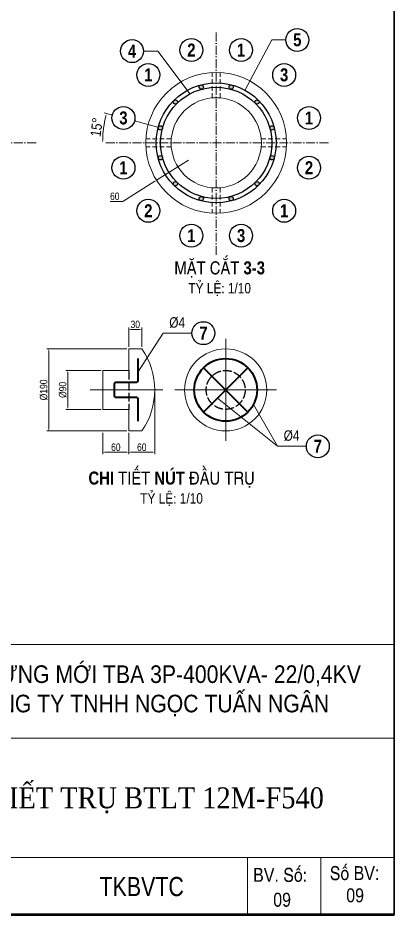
# Model space of a CAD drawing. Header units: millimetres. Extents: x -23083795 to 376618, y 113268 to 3804440.
# Drawn here: x 373572 to 376618, y 114390 to 121654 of the extents above; entities that cross this region are included whole.
import ezdxf
from ezdxf.enums import TextEntityAlignment as Align

# ---------------------------------------------------------------- set-up
doc = ezdxf.new("R2010")
doc.units = ezdxf.units.MM
doc.header["$LTSCALE"] = 6
for name, pattern in [('ACAD_ISO02W100', [15, 12, -3]), ('ACAD_ISO10W100', [18, 12, -3, 0, -3]), ('HIDDEN', [9.525, 6.35, -3.175])]:
    doc.linetypes.add(name, pattern=pattern)
for name, color, linetype, lineweight in [('Duongkhuat1', 3, 'ACAD_ISO02W100', 25), ('Duongkichthuoc', 1, 'Continuous', 0), ('HTDLXDM', 220, 'Continuous', 30), ('Khung', 7, 'Continuous', 20), ('Netcoban', 4, 'Continuous', 25), ('Netkhuat1', 4, 'HIDDEN', 20), ('Netlon', 5, 'Continuous', 40), ('netlonkhungten', 32, 'Continuous', 35), ('Netmin', 6, 'Continuous', 0), ('Nettim', 1, 'ACAD_ISO10W100', 5), ('Netvua', 3, 'Continuous', 20), ('Text', 7, 'Continuous', 13)]:
    doc.layers.add(name, color=color, linetype=linetype, lineweight=lineweight)
doc.styles.get("Standard").update_dxf_attribs({"font": 'VHELVCN_1.TTF', "height": 60})
doc.styles.add('VN', font='VHELVEN_0.TTF')
doc.styles.add('Vni-helvecondense', font='VHELVCN_1.TTF')
doc.styles.add('VNI-Time', font='VTIMESN_1.TTF', dxfattribs={"width": 0.9})
doc.dimstyles.new('ISO-15', dxfattribs={"dimtxt": 2.5, "dimasz": 15, "dimexe": 15, "dimexo": 15, "dimgap": 10, "dimtad": 1, "dimtoh": 1, "dimdec": 0, "dimlfac": 0.5, "dimrnd": 1, "dimtxsty": 'Standard', "dimcen": 25, "dimclrd": 7, "dimclre": 7, "dimadec": 0, "dimazin": 0, "dimtfac": 1, "dimtdec": 0, "dimtmove": 0, "dimatfit": 3, "dimfxl": 1, "dimlwd": 0, "dimlwe": 0, "dimarcsym": 0})

# ---------------------------------------------------------------- blocks, each defined once
blk = doc.blocks.new('KETSAT')
for centre in [(-86.5, 322.8), (322.8, -86.5), (-236.3, -236.3)]:
    blk.add_circle(centre, 12.5)
blk = doc.blocks.new('*D96')
at = {"color": 7, "lineweight": 0, "transparency": 16777216}
for p, q in [((374952.1, 120501), (374694.3, 120339.5)), ((374421.4, 120168.4), (374681.6, 120331.5)), ((374319.3, 120168.4), (374421.4, 120168.4))]:
    blk.add_line(p, q, dxfattribs=at)
at = {"color": 7, "transparency": 16777216}
blk.add_solid([(374680.3, 120333.6), (374682.9, 120329.4), (374694.3, 120339.5)], dxfattribs=at)
at = {"layer": 'Defpoints', "color": 0, "transparency": 16777216}
for p in [(374952.1, 120501), (374694.3, 120339.5)]:
    blk.add_point(p, dxfattribs=at)
at = {"color": 0, "transparency": 16777216, "insert": (374356, 120209.1), "char_height": 60, "attachment_point": 5}
blk.add_mtext('60', dxfattribs=at)
blk = doc.blocks.new('*D102')
at = {"color": 7, "lineweight": 0, "transparency": 16777216}
for p, q in [((374244.6, 118799.6), (373960.5, 118799.6)), ((373975.5, 118784.6), (373975.5, 118499.6)), ((374244.6, 118484.6), (373960.5, 118484.6))]:
    blk.add_line(p, q, dxfattribs=at)
at = {"color": 7, "transparency": 16777216}
for points in [[(373973, 118784.6), (373978, 118784.6), (373975.5, 118799.6)], [(373973, 118499.6), (373978, 118499.6), (373975.5, 118484.6)]]:
    blk.add_solid(points, dxfattribs=at)
at = {"layer": 'Defpoints', "color": 0, "transparency": 16777216}
for p in [(374259.6, 118799.6), (373975.5, 118484.6), (374259.6, 118484.6)]:
    blk.add_point(p, dxfattribs=at)
at = {"color": 0, "transparency": 16777216, "insert": (373934.8, 118642.1), "char_height": 60, "attachment_point": 5, "rotation": 90}
blk.add_mtext('{\\fHelvetica Narrow|b0|i0|c0|p32;Ø}90', dxfattribs=at)
blk = doc.blocks.new('*D103')
at = {"color": 7, "lineweight": 0, "transparency": 16777216}
for p, q in [((374454.6, 118974.6), (373806.2, 118974.6)), ((373821.2, 118959.6), (373821.2, 118324.6)), ((374454.6, 118309.6), (373806.2, 118309.6))]:
    blk.add_line(p, q, dxfattribs=at)
at = {"color": 7, "transparency": 16777216}
for points in [[(373818.7, 118959.6), (373823.7, 118959.6), (373821.2, 118974.6)], [(373818.7, 118324.6), (373823.7, 118324.6), (373821.2, 118309.6)]]:
    blk.add_solid(points, dxfattribs=at)
at = {"layer": 'Defpoints', "color": 0, "transparency": 16777216}
for p in [(374469.6, 118974.6), (373821.2, 118309.6), (374469.6, 118309.6)]:
    blk.add_point(p, dxfattribs=at)
at = {"color": 0, "transparency": 16777216, "insert": (373780.5, 118642.1), "char_height": 60, "attachment_point": 5, "rotation": 90}
blk.add_mtext('{\\fHelvetica Narrow|b0|i0|c0|p32;Ø}190', dxfattribs=at)
blk = doc.blocks.new('*D104')
at = {"color": 7, "lineweight": 0, "transparency": 16777216}
for p, q in [((374259.6, 118294.6), (374259.6, 118122.2)), ((374469.6, 118294.6), (374469.6, 118122.2)), ((374274.6, 118137.2), (374454.6, 118137.2))]:
    blk.add_line(p, q, dxfattribs=at)
at = {"color": 7, "transparency": 16777216}
for points in [[(374274.6, 118139.7), (374274.6, 118134.7), (374259.6, 118137.2)], [(374454.6, 118139.7), (374454.6, 118134.7), (374469.6, 118137.2)]]:
    blk.add_solid(points, dxfattribs=at)
at = {"layer": 'Defpoints', "color": 0, "transparency": 16777216}
for p in [(374259.6, 118309.6), (374469.6, 118309.6), (374469.6, 118137.2)]:
    blk.add_point(p, dxfattribs=at)
at = {"color": 0, "transparency": 16777216, "insert": (374364.6, 118177.8), "char_height": 60, "attachment_point": 5}
blk.add_mtext('60', dxfattribs=at)
blk = doc.blocks.new('*D105')
at = {"color": 7, "lineweight": 0, "transparency": 16777216}
for p, q in [((374679.6, 118627.1), (374679.6, 118122.2)), ((374469.6, 118294.6), (374469.6, 118122.2)), ((374484.6, 118137.2), (374664.6, 118137.2))]:
    blk.add_line(p, q, dxfattribs=at)
at = {"color": 7, "transparency": 16777216}
for points in [[(374484.6, 118139.7), (374484.6, 118134.7), (374469.6, 118137.2)], [(374664.6, 118139.7), (374664.6, 118134.7), (374679.6, 118137.2)]]:
    blk.add_solid(points, dxfattribs=at)
at = {"layer": 'Defpoints', "color": 0, "transparency": 16777216}
for p in [(374679.6, 118642.1), (374469.6, 118309.6), (374679.6, 118137.2)]:
    blk.add_point(p, dxfattribs=at)
at = {"color": 0, "transparency": 16777216, "insert": (374574.6, 118177.8), "char_height": 60, "attachment_point": 5}
blk.add_mtext('60', dxfattribs=at)
blk = doc.blocks.new('*D106')
at = {"color": 7, "lineweight": 0, "transparency": 16777216}
for p, q in [((374469.6, 118989.6), (374469.6, 119146.7)), ((374484.6, 119131.7), (374559.6, 119131.7)), ((374574.6, 118989.6), (374574.6, 119146.7))]:
    blk.add_line(p, q, dxfattribs=at)
at = {"color": 7, "transparency": 16777216}
for points in [[(374484.6, 119134.2), (374484.6, 119129.2), (374469.6, 119131.7)], [(374559.6, 119134.2), (374559.6, 119129.2), (374574.6, 119131.7)]]:
    blk.add_solid(points, dxfattribs=at)
at = {"layer": 'Defpoints', "color": 0, "transparency": 16777216}
for p in [(374574.6, 119131.7), (374469.6, 118974.6), (374574.6, 118974.6)]:
    blk.add_point(p, dxfattribs=at)
at = {"color": 0, "transparency": 16777216, "insert": (374522.1, 119172.3), "char_height": 60, "attachment_point": 5}
blk.add_mtext('30', dxfattribs=at)

msp = doc.modelspace()

# ---------------------------------------------------------------- hatches: boundary and pattern name
h = msp.add_hatch(color=256)
edge = h.paths.add_edge_path()
edge.add_arc((374846.64447, 120973.0881), 17.5, 0, 360)
edge = h.paths.add_edge_path()
edge.add_arc((375298.53932, 121094.17296), 17.5, 0, 360)
edge = h.paths.add_edge_path()
edge.add_arc((375629.34931, 120763.36297), 17.5, 0, 360)
edge = h.paths.add_edge_path()
edge.add_arc((375508.26445, 120311.46811), 17.5, 0, 360)
edge = h.paths.add_edge_path()
edge.add_arc((375056.3696, 120190.38325), 17.5, 0, 360)
edge = h.paths.add_edge_path()
edge.add_arc((374725.55961, 120521.19325), 17.5, 0, 360)
h = msp.add_hatch(color=256)
edge = h.paths.add_edge_path()
edge.add_arc((375056.3696, 121094.17296), 17.5, 0, 360)
edge = h.paths.add_edge_path()
edge.add_arc((375629.34931, 120521.19325), 17.5, 0, 360)
edge = h.paths.add_edge_path()
edge.add_arc((374846.64447, 120311.46811), 17.5, 0, 360)
h = msp.add_hatch(color=256)
edge = h.paths.add_edge_path()
edge.add_arc((374725.55961, 120763.36297), 17.5, 0, 360)
edge = h.paths.add_edge_path()
edge.add_arc((375508.26445, 120973.0881), 17.5, 0, 360)
edge = h.paths.add_edge_path()
edge.add_arc((375298.53932, 120190.38325), 17.5, 0, 360)

# ---------------------------------------------------------------- linework, layer by layer
for centre, radius in [((375833.9603, 121475.78462), 92.859), ((374496.12403, 121385.0421), 92.859), ((374976.14099, 121393.59021), 92.859), ((375378.76793, 121393.59021), 92.859), ((374627.45583, 121192.27674), 92.859), ((375727.45309, 121192.27674), 92.859), ((375298.53932, 121094.17296), 17.5), ((375298.53932, 121094.17296), 17.5), ((374426.14236, 120843.59158), 92.859), ((374846.64447, 120973.0881), 17.5), ((375508.26445, 120973.0881), 17.5), ((375928.76656, 120843.59158), 92.859), ((374725.55961, 120763.36297), 17.5), ((375629.34931, 120763.36297), 17.5), ((374426.14236, 120440.96464), 92.859), ((374725.55961, 120521.19325), 17.5), ((375928.76656, 120440.96464), 92.859), ((375508.26445, 120311.46811), 17.5), ((374627.45583, 120092.27948), 92.859), ((375056.3696, 120190.38325), 17.5), ((375298.53932, 120190.38325), 17.5), ((375727.45309, 120092.27948), 92.859), ((374976.14099, 119890.966), 92.859), ((375378.76793, 119890.966), 92.859), ((375073.74006, 119101.3684), 92.859), ((376000.11264, 118185.5077), 92.859)]:
    msp.add_circle(centre, radius)
at = {"layer": 'Duongkhuat1'}
msp.add_line((374469.55488, 118799.62958), (374469.55488, 118484.62958), dxfattribs=at)
msp.add_circle((375254.07783, 118642.12958), 157.5, dxfattribs=at)
at = {"layer": 'Duongkichthuoc'}
for p, q in [((375254.07783, 118229.42382), (375254.07783, 119054.83535)), ((374155.78913, 118642.12958), (374745.15038, 118642.12958)), ((374841.37206, 118642.12958), (375666.78359, 118642.12958))]:
    msp.add_line(p, q, dxfattribs=at)
msp.add_solid([(374887.43337, 120456.36816), (374867.78086, 120448.18104), (374883.71579, 120462.2994)], dxfattribs=at)
at = {"layer": 'Khung'}
for points in [[(376617.56483, 114400.36111), (376617.56483, 116580.27308), (367828.18828, 116580.27308), (367828.18828, 114400.36111)], [(367828.18828, 115822.50315), (376617.56483, 115822.50315)], [(367839.21369, 114856.26209), (376617.56483, 114856.26209)], [(375431.55751, 114856.26209), (375431.55751, 114400.36111)], [(376023.34979, 114856.26209), (376023.34979, 114400.36111)], [(367828.18828, 114400.36111), (376617.56483, 114400.36111)]]:
    msp.add_lwpolyline(points, dxfattribs=at)
at = {"layer": 'Netcoban'}
for radius in [485.33598, 450.33598]:
    msp.add_circle((375177.45446, 120642.27811), radius, dxfattribs=at)
at = {"layer": 'Netkhuat1'}
for p, q in [((375145.95446, 121006.39232), (375145.95446, 121211.59928)), ((375208.95446, 121006.39232), (375208.95446, 121211.59928)), ((374813.34024, 120673.77811), (374608.13329, 120673.77811)), ((375541.56868, 120673.77811), (375746.77563, 120673.77811)), ((374813.34024, 120610.77811), (374608.13329, 120610.77811)), ((375541.56868, 120610.77811), (375746.77563, 120610.77811)), ((375145.95446, 120278.16389), (375145.95446, 120072.95693)), ((375208.95446, 120278.16389), (375208.95446, 120072.95693))]:
    msp.add_line(p, q, dxfattribs=at)
at = {"layer": 'Netlon'}
for p, q in [((375074.48828, 118821.71913), (375433.66738, 118462.54003)), ((375074.48828, 118462.54003), (375433.66738, 118821.71913))]:
    msp.add_line(p, q, dxfattribs=at)
msp.add_lwpolyline([(374541.84741, 118896.10756), (374541.84741, 118714.73962, -0.4142135624), (374527.84741, 118700.73962), (374364.12481, 118700.73962, 0.4142135624), (374350.12481, 118686.73962), (374350.12481, 118597.51955, 0.4142135624), (374364.12481, 118583.51955), (374527.84741, 118583.51955, -0.4142135624), (374541.84741, 118569.51955), (374541.84741, 118388.15161)], format="xyb", dxfattribs=at)
msp.add_circle((375254.07783, 118642.12958), 253.97798, dxfattribs=at)
at = {"layer": 'netlonkhungten'}
msp.add_lwpolyline([(356771.42114, 128766.5771), (376617.56483, 128766.5771), (376617.56483, 114390.22423), (356771.42114, 114390.22423)], close=True, dxfattribs=at)
at = {"layer": 'Netmin', "color": 1, "lineweight": 0}
for p, q in [((374336.44745, 120867.62526), (374268.85385, 120885.73691)), ((374705.27517, 120768.79817), (374515.83727, 120819.5579))]:
    msp.add_line(p, q, dxfattribs=at)
at = {"layer": 'Netmin'}
msp.add_arc((375177.45446, 120642.27811), 919.65257, 166.308360952, 178.691639048, dxfattribs=at)
at = {"layer": 'Netmin', "color": 1}
for points in [[(374280.54418, 120860.82374), (374287.3259, 120859.08932), (374289.13829, 120880.30171)], [(374261.54143, 120663.23678), (374254.54188, 120663.3167), (374257.80189, 120642.27811)]]:
    msp.add_solid(points, dxfattribs=at)
at = {"layer": 'Nettim'}
for p, q in [((375177.45446, 119734.37595), (375177.45446, 121550.18026)), ((373718.46507, 120642.27811), (371902.66076, 120642.27811)), ((376085.35662, 120642.27811), (374269.55231, 120642.27811))]:
    msp.add_line(p, q, dxfattribs=at)
at = {"layer": 'Netvua'}
msp.add_lwpolyline([(374574.55488, 118309.62958, 0.3157894737), (374574.55488, 118974.62958), (374469.55488, 118974.62958), (374469.55488, 118799.62958), (374259.55488, 118799.62958), (374259.55488, 118484.62958), (374469.55488, 118484.62958), (374469.55488, 118309.62958), (374574.55488, 118309.62958)], format="xyb", dxfattribs=at)
for centre, radius in [((375177.45446, 120642.27811), 570.19194), ((375177.45446, 120642.27811), 365.47423), ((375254.07783, 118642.12958), 332.5)]:
    msp.add_circle(centre, radius, dxfattribs=at)

# ---------------------------------------------------------------- block references
at = {"xscale": 1.399999999994179, "yscale": 1.399999999994179, "zscale": 1.4}
msp.add_blockref('KETSAT', (375177.45446, 120642.27811), dxfattribs=at)

# ---------------------------------------------------------------- texts
at = {"char_height": 105, "attachment_point": 5}
for s, insert in [('{\\fVNI-Helve-Condense|b1|i0|c0|p2;5}', (375833.9603, 121475.78462)), ('{\\fVNI-Helve-Condense|b1|i0|c0|p2;2}', (374976.14099, 121393.59021)), ('{\\fVNI-Helve-Condense|b1|i0|c0|p2;1}', (375378.76793, 121393.59021)), ('{\\fVNI-Helve-Condense|b1|i0|c0|p2;4}', (374496.12403, 121385.0421)), ('{\\fVNI-Helve-Condense|b1|i0|c0|p2;1}', (374627.45583, 121192.27674)), ('{\\fVNI-Helve-Condense|b1|i0|c0|p2;3}', (375727.45309, 121192.27674)), ('{\\fVNI-Helve-Condense|b1|i0|c0|p2;3}', (374426.14236, 120843.59158)), ('{\\fVNI-Helve-Condense|b1|i0|c0|p2;1}', (375928.76656, 120843.59158)), ('{\\fVNI-Helve-Condense|b1|i0|c0|p2;1}', (374426.14236, 120440.96464)), ('{\\fVNI-Helve-Condense|b1|i0|c0|p2;2}', (375928.76656, 120440.96464)), ('{\\fVNI-Helve-Condense|b1|i0|c0|p2;2}', (374627.45583, 120092.27948)), ('{\\fVNI-Helve-Condense|b1|i0|c0|p2;1}', (375727.45309, 120092.27948)), ('{\\fVNI-Helve-Condense|b1|i0|c0|p2;1}', (374976.14099, 119890.966)), ('{\\fVNI-Helve-Condense|b1|i0|c0|p2;3}', (375378.76793, 119890.966)), ('{\\fVNI-Helve-Condense|b1|i0|c0|p2;7}', (375073.74006, 119101.3684)), ('{\\fVNI-Helve-Condense|b1|i0|c0|p2;7}', (376000.11264, 118185.5077))]:
    msp.add_mtext(s, dxfattribs=dict(at, insert=insert))
at = {"char_height": 84, "width": 233.4533283, "attachment_point": 8}
for insert in [(374861.24286, 119143.3684), (375787.61544, 118227.5077)]:
    msp.add_mtext('{\\fHelvetica Narrow|b0|i0|c0|p32;Ø}4', dxfattribs=dict(at, insert=insert))
at = {"layer": 'HTDLXDM', "attachment_point": 2, "style": 'VNI-Time'}
for s, insert, char_height, width in [('XAÂY DÖÏNG MÔÙI TBA 3P-400KVA- 22/0,4KV\\PCOÂNG TY TNHH NGOÏC TUAÁN NGAÂN', (374629.17266, 116411.82513), 142.5706587, 5497.6144038), ('{\\fTimes New Roman|b0|i0|c0|p18;\\H1.5x;CHI TIẾT TRỤ BTLT 12M-F540}', (374477.15227, 115424.01434), 112.8193851, 3879.2612411)]:
    msp.add_mtext(s, dxfattribs=dict(at, insert=insert, char_height=char_height, width=width))
at = {"layer": 'Netcoban', "insert": (374209.2604, 120769.74327), "char_height": 84, "attachment_point": 5, "rotation": 82.5}
msp.add_mtext('15{\\fHelvetica Narrow|b0|i0|c0|p32;°}', dxfattribs=at)
at = {"layer": 'Netcoban', "char_height": 105, "width": 1802.80422, "attachment_point": 5}
for s, insert in [('{\\fVNI-Helve-Condense|b1|i0|c0|p2;MAËT CAÉT 3-3\\P\\fVNI-Helve-Condense|b0|i0|c0|p2;\\H0.8x;TYÛ LEÄ: 1/10}', (375205.38923, 119542.76538)), ('{\\fVNI-Helve-Condense|b1|i0|c0|p2;CHI TIEÁT NUÙT ÑAÀU TRUÏ\\P\\fVNI-Helve-Condense|b0|i0|c0|p2;\\H0.8x;TYÛ LEÄ: 1/10}', (374816.06502, 117840.9214))]:
    msp.add_mtext(s, dxfattribs=dict(at, insert=insert))
at = {"layer": 'Text', "style": 'Vni-helvecondense'}
for s, p in [('BV. Soá: ', (375476.47725, 114659.26277)), (' Soá BV: ', (376061.30484, 114673.55141))]:
    msp.add_text(s, height=112.701138, dxfattribs=at).set_placement(p)
for p in [(375711.00994, 114457.71503), (376302.27808, 114493.71446)]:
    msp.add_text('09', height=112.701138, dxfattribs=at).set_placement(p, align=Align.CENTER)
at = {"layer": 'Text', "insert": (374232.2273, 114620.12345), "char_height": 154.9713867, "width": 1440.9894137, "attachment_point": 4, "style": 'VN'}
msp.add_mtext('{\\W0.8;TKBVTC}', dxfattribs=at)

# ---------------------------------------------------------------- dimensions: what is measured, and where the dimension line sits
dim = msp.add_radius_dim(center=(374952.11381, 120501.03921), mpoint=(374694.31946, 120339.45899), text='60', dimstyle='ISO-15')
dim.commit()
dim.dimension.update_dxf_attribs({"geometry": '*D96', "text_midpoint": (374356.03893, 120168.42808), "dimtype": 164})
dim = msp.add_linear_dim(base=(374574.55488, 119131.67184), p1=(374469.55488, 118974.62958), p2=(374574.55488, 118974.62958), text='30', dimstyle='ISO-15')
dim.commit()
dim.dimension.update_dxf_attribs({"geometry": '*D106', "text_midpoint": (374522.05488, 119131.67184), "dimtype": 160})
for base, p1, p2, text, picture, middle in [((373821.176, 118309.62958), (374469.55488, 118974.62958), (374469.55488, 118309.62958), '{\\fHelvetica Narrow|b0|i0|c0|p32;Ø}190', '*D103', (373780.536, 118642.12958)), ((373975.46111, 118484.62958), (374259.55488, 118799.62958), (374259.55488, 118484.62958), '{\\fHelvetica Narrow|b0|i0|c0|p32;Ø}90', '*D102', (373934.82111, 118642.12958))]:
    dim = msp.add_linear_dim(base=base, p1=p1, p2=p2, angle=90, text=text, dimstyle='ISO-15')
    dim.commit()
    dim.dimension.update_dxf_attribs({"geometry": picture, "text_midpoint": middle})
for base, p1, p2, picture, middle in [((374679.55488, 118137.19627), (374469.55488, 118309.62958), (374679.55488, 118642.12958), '*D105', (374574.55488, 118177.83627)), ((374469.55488, 118137.19627), (374259.55488, 118309.62958), (374469.55488, 118309.62958), '*D104', (374364.55488, 118177.83627))]:
    dim = msp.add_linear_dim(base=base, p1=p1, p2=p2, text='60', dimstyle='ISO-15')
    dim.commit()
    dim.dimension.update_dxf_attribs({"geometry": picture, "text_midpoint": middle})

# ---------------------------------------------------------------- leaders
for points in [[(375413.20483, 121071.82574), (375626.55695, 121475.78462), (375741.1013, 121475.78462)], [(374965.1475, 121036.59173), (374703.52738, 121385.0421), (374588.98303, 121385.0421)], [(374541.84741, 118785.664), (374748.45196, 119101.3684), (374980.88106, 119101.3684)], [(375187.63294, 118575.6847), (375674.82454, 118185.5077), (375907.25364, 118185.5077)], [(375478.61194, 118523.43145), (375674.82454, 118185.5077), (375907.25364, 118185.5077)]]:
    msp.add_leader(points, dimstyle='ISO-15', override={"dimgap": 10, "dimtad": 0})

doc.saveas('drawing.dxf')
